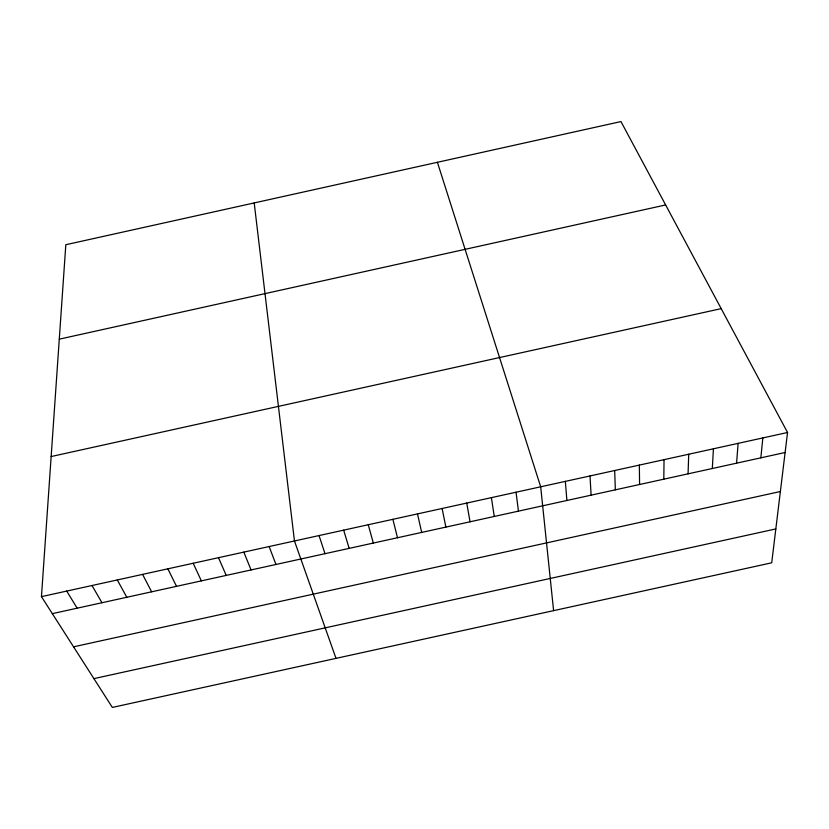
<?xml version="1.0" encoding="UTF-8"?>
<svg xmlns="http://www.w3.org/2000/svg" width="829" height="829" viewBox="0 0 829 829"><rect width="100%" height="100%" fill="white"/><g stroke="black" fill="none" stroke-linecap="round" stroke-linejoin="round"><path stroke-width="1.24" d="M663.811 479.183L664.039 459.67M688.06 473.846L688.723 454.24M712.318 468.509L713.427 448.8M41.45 596.642L65.823 244.721L620.962 121.573L787.55 432.489L771.706 562.808L112.34 707.427L41.45 596.642L787.55 432.489M736.577 463.173L738.121 443.37M760.846 457.836L762.835 437.93M59.284 339.165L665.635 204.95M51.149 456.551L721.189 308.637M52.331 613.647L785.115 452.499M73.553 646.827L780.369 491.524M93.915 678.63L775.82 528.943M66.724 591.087L77.149 608.196M91.998 585.523L101.977 602.735M117.283 579.958L126.816 597.274M142.578 574.393L151.655 591.802M167.872 568.829L176.504 586.341M193.178 563.264L201.364 580.88M218.493 557.699L226.224 575.409M243.809 552.124L251.083 569.937M269.135 546.549L275.964 564.476M336.004 658.371L294.461 540.974L254.202 202.929M319.061 535.565L324.999 553.689M437.401 162.287L540.684 486.81L553.606 610.641M343.662 530.156L349.154 548.373M368.263 524.747L373.33 543.057M392.873 519.327L397.495 537.741M417.495 513.907L421.681 532.425M442.116 508.488L445.867 527.109M466.748 503.068L470.053 521.783M491.39 497.649L494.25 516.467M516.032 492.229L518.457 511.141M565.347 481.38L566.891 500.498M590.01 475.96L591.108 495.172M614.683 470.53L615.336 489.835M639.356 465.1L639.573 484.509"/></g></svg>
